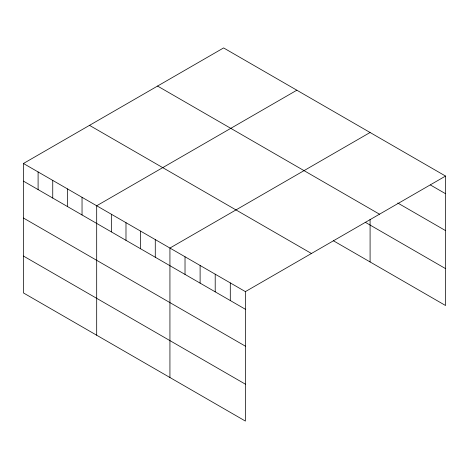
<?xml version="1.0" encoding="UTF-8"?>
<svg xmlns="http://www.w3.org/2000/svg" width="469" height="469" viewBox="0 0 469 469"><rect width="100%" height="100%" fill="white"/><g stroke="black" fill="none" stroke-linecap="round" stroke-linejoin="round"><path stroke-width="0.7" d="M23.45 163.488L245.393 291.618L245.393 421.074L23.45 292.937L23.45 163.488L223.607 47.926L445.55 176.063L445.55 305.512L333.471 240.808M296.848 90.206L96.69 205.768L96.69 335.224M370.088 132.493L169.93 248.054L169.93 377.51M245.393 291.618L445.55 176.063M430.46 184.997L445.55 193.709M397.759 203.013L445.55 230.607M157.555 86.062L379.497 214.198M365.21 222.236L445.55 268.62M89.503 125.352L311.445 253.489M23.45 181.134L245.393 309.27M23.45 218.032L245.393 346.169M23.45 256.045L245.393 384.181M370.088 219.422L370.088 261.948M230.297 282.907L230.297 300.559M215.207 274.195L215.207 291.847M200.116 265.483L200.116 283.129M185.021 256.766L185.021 274.418M155.28 239.6L155.28 257.247M140.636 231.141L140.636 248.793M125.985 222.681L125.985 240.333M111.341 214.227L111.341 231.879M82.04 197.314L82.04 214.966M67.395 188.855L67.395 206.507M52.745 180.401L52.745 198.047M38.1 171.941L38.1 189.593"/></g></svg>
